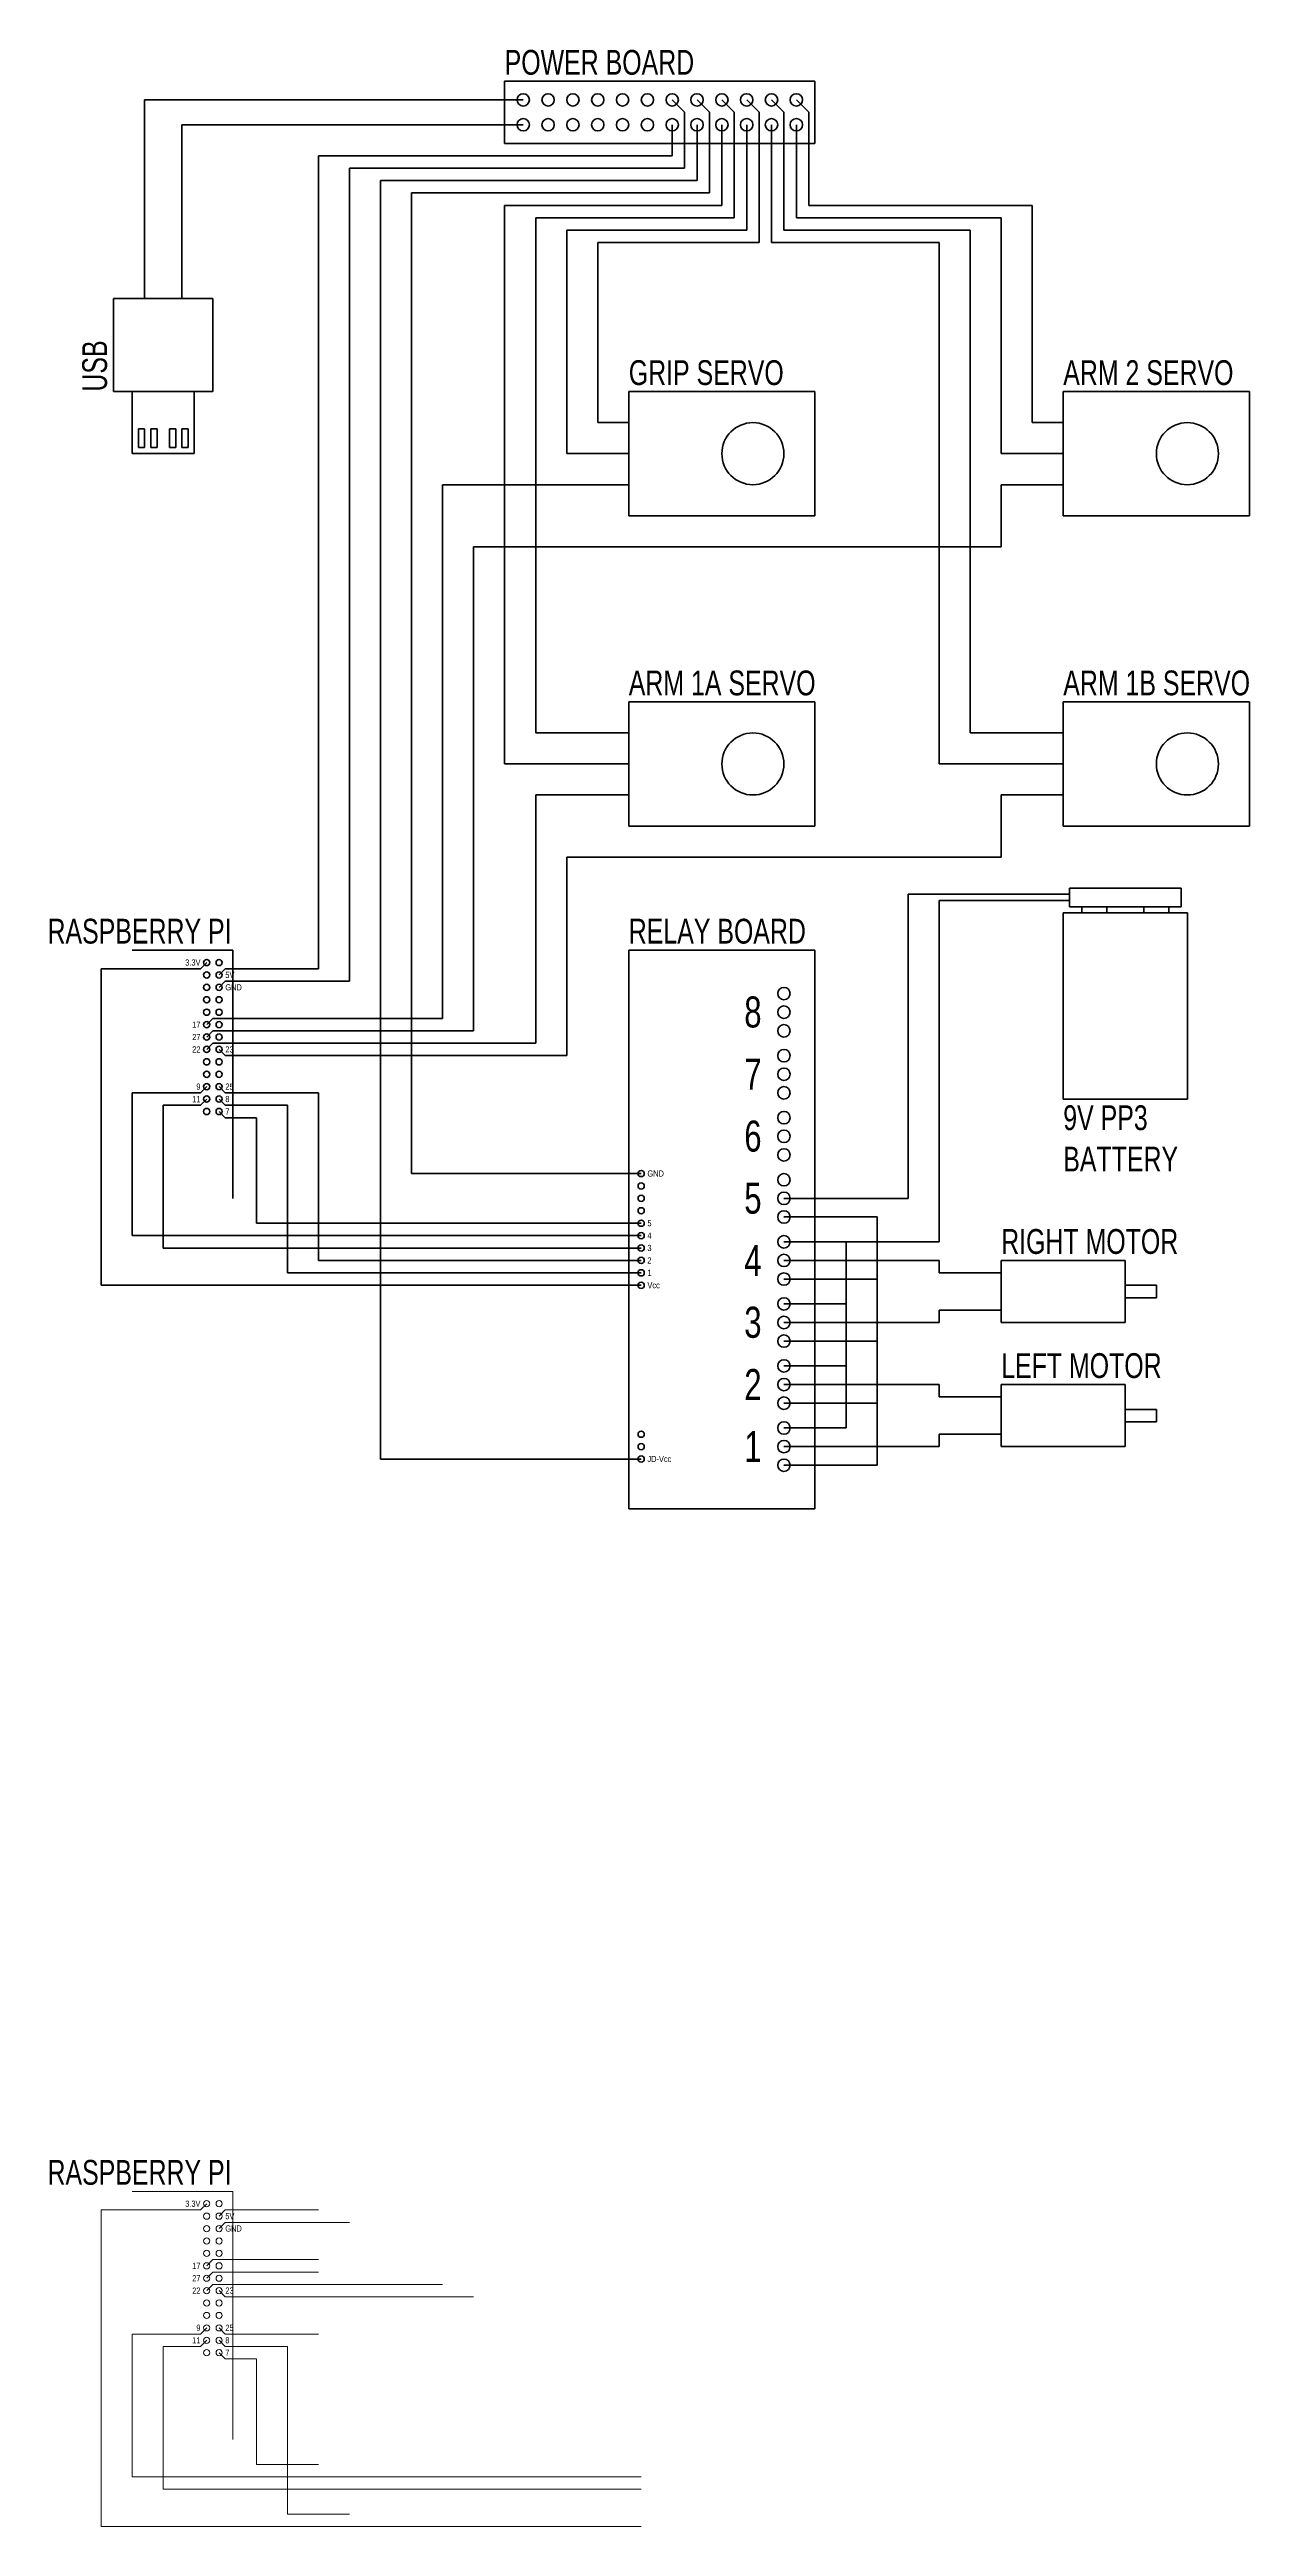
# Model space of a CAD drawing. Header units: millimetres. Extents: x -23 to 170, y -214 to 185.
import ezdxf

# ---------------------------------------------------------------- set-up
doc = ezdxf.new("R2010")
doc.units = ezdxf.units.MM
doc.layers.get('0').update_dxf_attribs({"color": 8, "linetype": 'CONTINUOUS', "lineweight": 0})
for name, color, linetype, lineweight in [('3V3Power', 20, 'CONTINUOUS', 0), ('5VPower', 1, 'CONTINUOUS', 0), ('Ground', 7, 'CONTINUOUS', 0), ('MiscWiring', 5, 'CONTINUOUS', 0), ('MotorPower', 2, 'CONTINUOUS', 0), ('PinLabels', 4, 'CONTINUOUS', 0)]:
    doc.layers.add(name, color=color, linetype=linetype, lineweight=lineweight)
doc.styles.get("Standard").update_dxf_attribs({"font": 'txt', "width": 0.75})

msp = doc.modelspace()

# ---------------------------------------------------------------- linework, layer by layer
at = {"lineweight": 35}
for p, q in [((50, 170), (50, 180)), ((50, 180), (100, 180)), ((100, 180), (100, 170)), ((100, 170), (50, 170)), ((-13, 145), (3, 145)), ((-13, 130), (-13, 145)), ((3, 145), (3, 130)), ((3, 130), (-13, 130)), ((-10, 130), (0, 130)), ((-10, 120), (-10, 130)), ((0, 130), (0, 120)), ((70, 130), (100, 130)), ((70, 110), (70, 130)), ((100, 130), (100, 110)), ((140, 130), (170, 130)), ((140, 110), (140, 130)), ((170, 130), (170, 110)), ((-9, 124), (-8, 124)), ((-9, 121), (-9, 124)), ((-8, 124), (-8, 121)), ((-7, 124), (-6, 124)), ((-7, 121), (-7, 124)), ((-6, 124), (-6, 121)), ((-4, 124), (-3, 124)), ((-4, 121), (-4, 124)), ((-3, 124), (-3, 121)), ((-2, 124), (-1, 124)), ((-2, 121), (-2, 124)), ((-1, 124), (-1, 121)), ((0, 120), (-10, 120)), ((-8, 121), (-9, 121)), ((-6, 121), (-7, 121)), ((-3, 121), (-4, 121)), ((-1, 121), (-2, 121)), ((100, 110), (70, 110)), ((170, 110), (140, 110)), ((70, 80), (100, 80)), ((70, 60), (70, 80)), ((100, 80), (100, 60)), ((140, 80), (170, 80)), ((140, 60), (140, 80)), ((170, 80), (170, 60)), ((100, 60), (70, 60)), ((170, 60), (140, 60)), ((141, 50), (159, 50)), ((141, 47), (141, 50)), ((159, 50), (159, 47)), ((140, 46), (160, 46)), ((140, 16), (140, 46)), ((159, 47), (141, 47)), ((143, 47), (147, 47)), ((143, 46), (143, 47)), ((147, 46), (143, 46)), ((147, 47), (147, 46)), ((157, 47), (153, 47)), ((153, 47), (153, 46)), ((153, 46), (157, 46)), ((157, 46), (157, 47)), ((160, 46), (160, 16)), ((6.2, 40), (-10, 40)), ((6.2, 0), (6.2, 40)), ((100, 40), (70, 40)), ((70, 40), (70, -50)), ((100, -50), (100, 40)), ((160, 16), (140, 16)), ((130, -10), (150, -10)), ((130, -20), (130, -10)), ((150, -10), (150, -20)), ((150, -14), (155, -14)), ((150, -16), (150, -14)), ((155, -14), (155, -16)), ((155, -16), (150, -16)), ((150, -20), (130, -20)), ((130, -30), (150, -30)), ((130, -40), (130, -30)), ((150, -30), (150, -40)), ((150, -34), (155, -34)), ((150, -36), (150, -34)), ((155, -34), (155, -36)), ((155, -36), (150, -36)), ((150, -40), (130, -40)), ((70, -50), (100, -50))]:
    msp.add_line(p, q, dxfattribs=at)
at = {"lineweight": 18}
for p, q in [((6.2, -160), (-10, -160)), ((6.2, -200), (6.2, -160))]:
    msp.add_line(p, q, dxfattribs=at)
at = {"lineweight": 35}
for centre, radius in [((53, 177), 1), ((57, 177), 1), ((61, 177), 1), ((65, 177), 1), ((69, 177), 1), ((73, 177), 1), ((77, 177), 1), ((81, 177), 1), ((85, 177), 1), ((89, 177), 1), ((93, 177), 1), ((97, 177), 1), ((53, 173), 1), ((57, 173), 1), ((61, 173), 1), ((65, 173), 1), ((69, 173), 1), ((73, 173), 1), ((77, 173), 1), ((81, 173), 1), ((85, 173), 1), ((89, 173), 1), ((93, 173), 1), ((97, 173), 1), ((90, 120), 5), ((160, 120), 5), ((90, 70), 5), ((160, 70), 5), ((2, 38), 0.5), ((2, 36), 0.5), ((4, 38), 0.5), ((4, 36), 0.5), ((2, 34), 0.5), ((2, 32), 0.5), ((4, 34), 0.5), ((4, 32), 0.5), ((95, 33), 1), ((2, 30), 0.5), ((2, 28), 0.5), ((4, 30), 0.5), ((4, 28), 0.5), ((95, 30), 1), ((95, 27), 1), ((2, 26), 0.5), ((2, 24), 0.5), ((4, 26), 0.5), ((4, 24), 0.5), ((95, 23), 1), ((2, 22), 0.5), ((2, 20), 0.5), ((4, 22), 0.5), ((4, 20), 0.5), ((95, 20), 1), ((2, 18), 0.5), ((2, 16), 0.5), ((4, 18), 0.5), ((4, 16), 0.5), ((95, 17), 1), ((2, 14), 0.5), ((4, 14), 0.5), ((95, 13), 1), ((95, 10), 1), ((95, 7), 1), ((72, 4), 0.5), ((95, 3), 1), ((72, 2), 0.5), ((72, 0), 0.5), ((95, 0), 1), ((72, -2), 0.5), ((72, -4), 0.5), ((95, -3), 1), ((72, -6), 0.5), ((72, -8), 0.5), ((95, -7), 1), ((72, -10), 0.5), ((72, -12), 0.5), ((95, -10), 1), ((72, -14), 0.5), ((95, -13), 1), ((95, -17), 1), ((95, -20), 1), ((95, -23), 1), ((95, -27), 1), ((95, -30), 1), ((95, -33), 1), ((72, -38), 0.5), ((72, -40), 0.5), ((95, -37), 1), ((95, -40), 1), ((72, -42), 0.5), ((95, -43), 1)]:
    msp.add_circle(centre, radius, dxfattribs=at)
at = {"lineweight": 18}
for centre in [(2, -162), (2, -164), (4, -162), (4, -164), (2, -166), (2, -168), (4, -166), (4, -168), (2, -170), (2, -172), (4, -170), (4, -172), (2, -174), (2, -176), (4, -174), (4, -176), (2, -178), (2, -180), (4, -178), (4, -180), (2, -182), (2, -184), (4, -182), (4, -184), (2, -186), (4, -186)]:
    msp.add_circle(centre, 0.5, dxfattribs=at)
at = {"layer": '3V3Power', "lineweight": 35}
for p, q in [((-15, -14), (-15, 37)), ((-15, 37), (1, 37)), ((1, 37), (2, 38)), ((72, -14), (-15, -14))]:
    msp.add_line(p, q, dxfattribs=at)
at = {"layer": '3V3Power', "lineweight": 18}
for p, q in [((-15, -214), (-15, -163)), ((-15, -163), (1, -163)), ((1, -163), (2, -162)), ((72, -214), (-15, -214))]:
    msp.add_line(p, q, dxfattribs=at)
at = {"layer": '5VPower', "lineweight": 35}
for p, q in [((53, 173), (-2, 173)), ((-2, 173), (-2, 145)), ((77, 168), (77, 173)), ((81, 173), (81, 164)), ((85, 173), (85, 160)), ((89, 156), (89, 173)), ((93, 154), (93, 173)), ((97, 173), (97, 158)), ((20, 37), (20, 168)), ((20, 168), (77, 168)), ((30, -42), (30, 164)), ((30, 164), (35, 164)), ((81, 164), (35, 164)), ((85, 160), (50, 160)), ((50, 160), (50, 70)), ((60, 120), (60, 156)), ((60, 156), (89, 156)), ((97, 158), (120, 158)), ((120, 158), (130, 158)), ((130, 158), (130, 120)), ((110, 154), (93, 154)), ((120, 154), (110, 154)), ((120, 70), (120, 154)), ((70, 120), (60, 120)), ((140, 120), (130, 120)), ((50, 70), (60, 70)), ((60, 70), (70, 70)), ((130, 70), (120, 70)), ((130, 70), (140, 70)), ((4, 36), (5, 37)), ((5, 37), (10, 37)), ((10, 37), (20, 37)), ((35, -42), (30, -42)), ((35, -42), (72, -42))]:
    msp.add_line(p, q, dxfattribs=at)
at = {"layer": '5VPower', "lineweight": 18}
for p, q in [((4, -164), (5, -163)), ((5, -163), (10, -163)), ((10, -163), (20, -163))]:
    msp.add_line(p, q, dxfattribs=at)
at = {"layer": 'Ground', "lineweight": 35}
for p, q in [((53, 177), (-8, 177)), ((-8, 177), (-8, 145)), ((77, 177), (79, 175)), ((81, 177), (83, 175)), ((85, 177), (87, 175)), ((89, 177), (91, 175)), ((93, 177), (95, 175)), ((99, 175), (97, 177)), ((79, 175), (79, 166)), ((83, 175), (83, 162)), ((87, 175), (87, 158)), ((91, 175), (91, 154)), ((95, 175), (95, 156)), ((99, 160), (99, 175)), ((79, 166), (25, 166)), ((25, 166), (25, 35)), ((40, 162), (35, 162)), ((35, 162), (35, 5)), ((83, 162), (40, 162)), ((125, 160), (99, 160)), ((125, 160), (135, 160)), ((135, 125), (135, 160)), ((87, 158), (55, 158)), ((55, 158), (55, 76)), ((95, 156), (115, 156)), ((125, 156), (115, 156)), ((125, 156), (125, 75)), ((91, 154), (65, 154)), ((65, 154), (65, 125)), ((65, 125), (70, 125)), ((140, 125), (135, 125)), ((55, 76), (55, 75)), ((55, 75), (65, 75)), ((70, 75), (65, 75)), ((125, 75), (135, 75)), ((135, 75), (140, 75)), ((120, -7), (120, 48)), ((120, 48), (141, 48)), ((4, 34), (5, 35)), ((5, 35), (10, 35)), ((25, 35), (10, 35)), ((35, 4), (35, 5)), ((65, 4), (35, 4)), ((65, 4), (72, 4)), ((105, -7), (95, -7)), ((105, -37), (105, -7)), ((105, -7), (120, -7)), ((95, -17), (105, -17)), ((95, -27), (105, -27)), ((95, -37), (105, -37))]:
    msp.add_line(p, q, dxfattribs=at)
at = {"layer": 'Ground', "lineweight": 18}
for p, q in [((4, -166), (5, -165)), ((5, -165), (10, -165)), ((25, -165), (10, -165))]:
    msp.add_line(p, q, dxfattribs=at)
at = {"layer": 'MiscWiring', "lineweight": 35}
for p, q in [((40, 115), (40, 30)), ((40, 115), (45, 115)), ((50, 115), (45, 115)), ((70, 115), (50, 115)), ((140, 115), (130, 115)), ((130, 115), (130, 105)), ((45, 27), (45, 105)), ((45, 105), (50, 105)), ((110, 105), (50, 105)), ((110, 105), (120, 105)), ((130, 105), (120, 105)), ((55, 25), (55, 65)), ((55, 65), (70, 65)), ((140, 65), (130, 65)), ((130, 65), (130, 55)), ((110, 55), (60, 55)), ((60, 55), (60, 23)), ((110, 55), (120, 55)), ((130, 55), (120, 55)), ((2, 28), (3, 29)), ((3, 29), (20, 29)), ((20, 29), (30, 29)), ((30, 29), (40, 29)), ((40, 29), (40, 30)), ((45, 30), (45, 29)), ((2, 26), (3, 27)), ((3, 25), (2, 24)), ((3, 27), (20, 27)), ((13, 25), (3, 25)), ((4, 24), (5, 23)), ((40, 25), (13, 25)), ((30, 27), (20, 27)), ((30, 27), (35, 27)), ((35, 27), (45, 27)), ((40, 25), (55, 25)), ((5, 23), (15, 23)), ((15, 23), (45, 23)), ((60, 23), (45, 23)), ((-10, -6), (-10, 17)), ((-10, 17), (-4, 17)), ((1, 17), (-4, 17)), ((2, 18), (1, 17)), ((2, 16), (1, 15)), ((4, 18), (5, 17)), ((4, 16), (5, 15)), ((5, 17), (10, 17)), ((20, 17), (10, 17)), ((20, -10), (20, 17)), ((-2, 15), (-5, 15)), ((-5, 15), (-5, -8)), ((1, 15), (-2, 15)), ((4, 14), (5, 13)), ((5, 15), (10, 15)), ((5, 13), (10, 13)), ((10, 15), (12, 15)), ((10, 13), (10, -4)), ((12, 15), (15, 15)), ((15, 15), (15, -12)), ((-4, -6), (-10, -6)), ((6, -6), (-4, -6)), ((6, -6), (72, -6)), ((10, -4), (20, -4)), ((20, -4), (50, -4)), ((50, -4), (72, -4)), ((-5, -8), (-2, -8)), ((-2, -8), (8, -8)), ((8, -8), (72, -8)), ((20, -10), (30, -10)), ((72, -10), (30, -10)), ((95, -10), (120, -10)), ((120, -10), (120, -12)), ((25, -12), (15, -12)), ((25, -12), (72, -12)), ((120, -12), (130, -12)), ((130, -18), (120, -18)), ((120, -18), (120, -20)), ((120, -20), (95, -20)), ((95, -30), (120, -30)), ((120, -30), (120, -32)), ((120, -32), (130, -32)), ((120, -38), (120, -40)), ((120, -38), (130, -38)), ((95, -40), (120, -40))]:
    msp.add_line(p, q, dxfattribs=at)
at = {"layer": 'MiscWiring', "lineweight": 18}
for p, q in [((2, -172), (3, -171)), ((3, -171), (20, -171)), ((2, -174), (3, -173)), ((3, -175), (2, -176)), ((3, -173), (20, -173)), ((13, -175), (3, -175)), ((40, -175), (13, -175)), ((4, -176), (5, -177)), ((5, -177), (15, -177)), ((15, -177), (45, -177)), ((-10, -206), (-10, -183)), ((-10, -183), (-4, -183)), ((1, -183), (-4, -183)), ((2, -182), (1, -183)), ((4, -182), (5, -183)), ((5, -183), (10, -183)), ((20, -183), (10, -183)), ((-2, -185), (-5, -185)), ((-5, -185), (-5, -208)), ((1, -185), (-2, -185)), ((2, -184), (1, -185)), ((4, -184), (5, -185)), ((4, -186), (5, -187)), ((5, -185), (10, -185)), ((5, -187), (10, -187)), ((10, -185), (12, -185)), ((10, -187), (10, -204)), ((12, -185), (15, -185)), ((15, -185), (15, -212)), ((-4, -206), (-10, -206)), ((6, -206), (-4, -206)), ((6, -206), (72, -206)), ((10, -204), (20, -204)), ((-5, -208), (-2, -208)), ((-2, -208), (8, -208)), ((8, -208), (72, -208)), ((25, -212), (15, -212))]:
    msp.add_line(p, q, dxfattribs=at)
at = {"layer": 'MotorPower', "lineweight": 35}
for p, q in [((141, 49), (115, 49)), ((115, 49), (115, 0)), ((115, 0), (95, 0)), ((95, -3), (95, -3)), ((95, -3), (110, -3)), ((110, -3), (110, -13)), ((110, -13), (95, -13)), ((110, -23), (110, -13)), ((95, -23), (110, -23)), ((110, -43), (110, -23)), ((95, -33), (110, -33)), ((95, -43), (110, -43))]:
    msp.add_line(p, q, dxfattribs=at)

# ---------------------------------------------------------------- texts
at = {"lineweight": 35, "width": 100}
for s, insert, char_height, attachment_point in [('POWER BOARD', (50, 181), 4, 7), ('GRIP SERVO', (70, 131), 4, 7), ('ARM 2 SERVO', (140, 131), 4, 7), ('ARM 1A SERVO', (70, 81), 4, 7), ('ARM 1B SERVO', (140, 81), 4, 7), ('RASPBERRY PI', (6, 41), 4, 9), ('RELAY BOARD', (70, 41), 4, 7), ('8', (90, 30), 5, 5), ('7', (90, 20), 5, 5), ('6', (90, 10), 5, 5), ('9V PP3\\PBATTERY', (140, 15), 4, 1), ('5', (90, 0), 5, 5), ('4', (90, -10), 5, 5), ('RIGHT MOTOR', (130, -9), 4, 7), ('3', (90, -20), 5, 5), ('2', (90, -30), 5, 5), ('LEFT MOTOR', (130, -29), 4, 7), ('1', (90, -40), 5, 5)]:
    msp.add_mtext(s, dxfattribs=dict(at, insert=insert, char_height=char_height, attachment_point=attachment_point))
at = {"lineweight": 35, "insert": (-14, 130), "char_height": 4, "width": 100, "attachment_point": 7, "rotation": 90}
msp.add_mtext('USB', dxfattribs=at)
at = {"lineweight": 18, "insert": (6, -159), "char_height": 4, "width": 100, "attachment_point": 9}
msp.add_mtext('RASPBERRY PI', dxfattribs=at)
at = {"layer": 'PinLabels', "lineweight": 35, "char_height": 1, "width": 100}
for s, insert, attachment_point in [('3.3V', (1, 38), 6), ('5V', (5, 36), 4), ('GND', (5, 34), 4), ('17', (1, 28), 6), ('27', (1, 26), 6), ('22', (1, 24), 6), ('23', (5, 24), 4), ('11', (1, 16), 6), ('9', (1, 18), 6), ('8', (5, 16), 4), ('25', (5, 18), 4), ('7', (5, 14), 4), ('GND', (73, 4), 4), ('5', (73, -4), 4), ('4', (73, -6), 4), ('3', (73, -8), 4), ('2', (73, -10), 4), ('1', (73, -12), 4), ('Vcc', (73, -14), 4), ('JD-Vcc', (73, -42), 4)]:
    msp.add_mtext(s, dxfattribs=dict(at, insert=insert, attachment_point=attachment_point))
at = {"layer": 'PinLabels', "lineweight": 18, "char_height": 1, "width": 100}
for s, insert, attachment_point in [('3.3V', (1, -162), 6), ('5V', (5, -164), 4), ('GND', (5, -166), 4), ('17', (1, -172), 6), ('27', (1, -174), 6), ('22', (1, -176), 6), ('23', (5, -176), 4), ('11', (1, -184), 6), ('9', (1, -182), 6), ('8', (5, -184), 4), ('25', (5, -182), 4), ('7', (5, -186), 4)]:
    msp.add_mtext(s, dxfattribs=dict(at, insert=insert, attachment_point=attachment_point))

doc.saveas('drawing.dxf')
